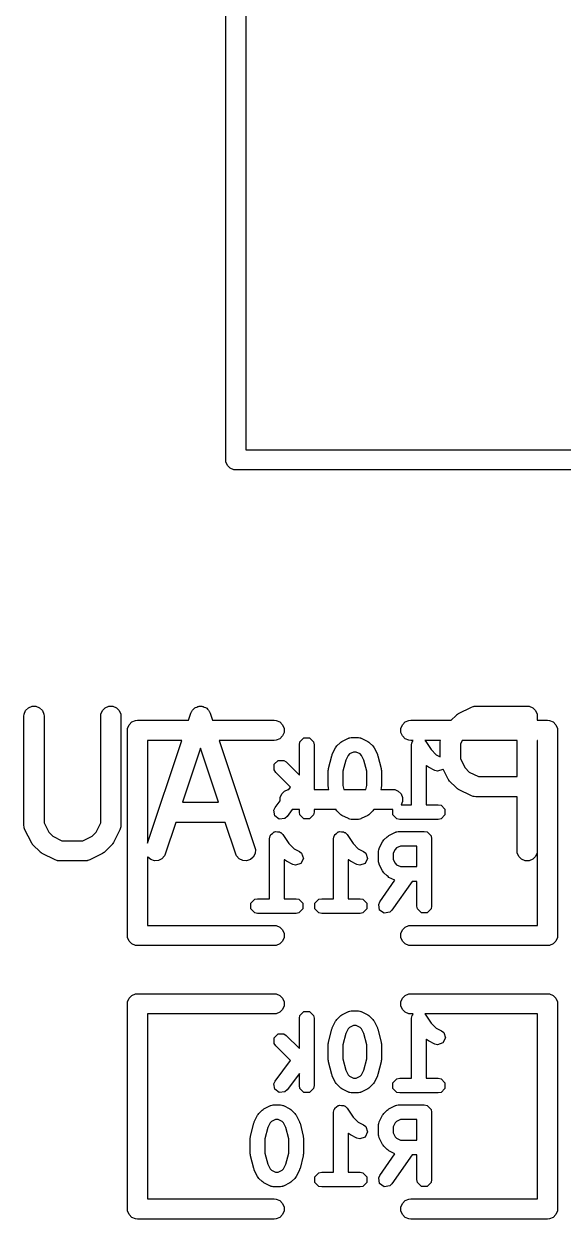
# Model space of a CAD drawing. Extents: x -2.1 to 1.75, y 0.25 to 2.72.
# Drawn here: x -0.5533 to -0.3955, y 1.322 to 1.6716 of the extents above; entities that cross this region are included whole.
import ezdxf

# ---------------------------------------------------------------- set-up
doc = ezdxf.new("R2010")
doc.units = 0
doc.header["$MEASUREMENT"] = 0
doc.layers.add('BLACK', color=7, linetype='CONTINUOUS')

msp = doc.modelspace()

# ---------------------------------------------------------------- linework, layer by layer
at = {"layer": 'BLACK', "linetype": 'CONTINUOUS'}
for p, q in [((-0.49421, 1.54413), (-0.49421, 1.93783)), ((-0.48831, 1.93488), (-0.48831, 1.54709)), ((-0.48831, 1.54709), (-0.10051, 1.54709)), ((-0.49416, 1.54356), (-0.49421, 1.54413)), ((-0.49371, 1.54249), (-0.49416, 1.54356)), ((-0.4929, 1.54168), (-0.49371, 1.54249)), ((-0.49184, 1.54124), (-0.4929, 1.54168)), ((-0.49126, 1.54118), (-0.49184, 1.54124)), ((-0.09756, 1.54118), (-0.49126, 1.54118)), ((-0.55196, 1.4716), (-0.55089, 1.47204)), ((-0.55089, 1.47204), (-0.54974, 1.47204)), ((-0.54974, 1.47204), (-0.54867, 1.4716)), ((-0.52946, 1.4716), (-0.52839, 1.47204)), ((-0.52839, 1.47204), (-0.52724, 1.47204)), ((-0.52724, 1.47204), (-0.52618, 1.4716)), ((-0.50303, 1.47171), (-0.50268, 1.47182)), ((-0.50268, 1.47182), (-0.50235, 1.47199)), ((-0.50235, 1.47199), (-0.50214, 1.472)), ((-0.50214, 1.472), (-0.50194, 1.47207)), ((-0.50194, 1.47207), (-0.50157, 1.47204)), ((-0.50157, 1.47204), (-0.5012, 1.47207)), ((-0.5012, 1.47207), (-0.501, 1.472)), ((-0.501, 1.472), (-0.50079, 1.47199)), ((-0.50079, 1.47199), (-0.50046, 1.47182)), ((-0.50046, 1.47182), (-0.50011, 1.47171)), ((-0.42228, 1.47178), (-0.42174, 1.47199)), ((-0.42174, 1.47199), (-0.42163, 1.472)), ((-0.42163, 1.472), (-0.42153, 1.47204)), ((-0.42153, 1.47204), (-0.42096, 1.47209)), ((-0.42096, 1.47209), (-0.40596, 1.47209)), ((-0.40596, 1.47209), (-0.40538, 1.47204)), ((-0.40538, 1.47204), (-0.40432, 1.4716)), ((-0.55327, 1.46914), (-0.55321, 1.46972)), ((-0.55327, 1.43727), (-0.55327, 1.46914)), ((-0.55321, 1.46972), (-0.55277, 1.47078)), ((-0.55277, 1.47078), (-0.55196, 1.4716)), ((-0.54867, 1.4716), (-0.54786, 1.47078)), ((-0.54786, 1.47078), (-0.54742, 1.46972)), ((-0.54742, 1.46972), (-0.54736, 1.46914)), ((-0.54736, 1.46914), (-0.54736, 1.43797)), ((-0.53077, 1.46914), (-0.53071, 1.46972)), ((-0.53077, 1.43797), (-0.53077, 1.46914)), ((-0.53071, 1.46972), (-0.53027, 1.47078)), ((-0.53027, 1.47078), (-0.52946, 1.4716)), ((-0.52618, 1.4716), (-0.52536, 1.47078)), ((-0.52536, 1.47078), (-0.52492, 1.46972)), ((-0.52492, 1.46972), (-0.52487, 1.46914)), ((-0.52487, 1.46914), (-0.52487, 1.43727)), ((-0.50508, 1.46795), (-0.50437, 1.47007)), ((-0.50437, 1.47007), (-0.50414, 1.4706)), ((-0.50414, 1.4706), (-0.504, 1.47076)), ((-0.504, 1.47076), (-0.5039, 1.47095)), ((-0.5039, 1.47095), (-0.50362, 1.47119)), ((-0.50362, 1.47119), (-0.50338, 1.47147)), ((-0.50338, 1.47147), (-0.50319, 1.47157)), ((-0.50319, 1.47157), (-0.50303, 1.47171)), ((-0.50011, 1.47171), (-0.49995, 1.47157)), ((-0.49995, 1.47157), (-0.49976, 1.47147)), ((-0.49976, 1.47147), (-0.49952, 1.47119)), ((-0.49952, 1.47119), (-0.49924, 1.47095)), ((-0.49924, 1.47095), (-0.49914, 1.47076)), ((-0.49914, 1.47076), (-0.49901, 1.4706)), ((-0.49901, 1.4706), (-0.49877, 1.47007)), ((-0.49877, 1.47007), (-0.49806, 1.46795)), ((-0.42819, 1.46795), (-0.42679, 1.46935)), ((-0.42679, 1.46935), (-0.42657, 1.46954)), ((-0.42657, 1.46954), (-0.42652, 1.4696)), ((-0.42652, 1.4696), (-0.42643, 1.46965)), ((-0.42643, 1.46965), (-0.42635, 1.46972)), ((-0.42635, 1.46972), (-0.42627, 1.46975)), ((-0.42627, 1.46975), (-0.42603, 1.46991)), ((-0.42603, 1.46991), (-0.42228, 1.47178)), ((-0.40432, 1.4716), (-0.4035, 1.47078)), ((-0.4035, 1.47078), (-0.40306, 1.46972)), ((-0.40306, 1.46972), (-0.40301, 1.46914)), ((-0.40301, 1.46914), (-0.40301, 1.46795)), ((-0.52295, 1.465), (-0.5229, 1.46558)), ((-0.52295, 1.405), (-0.52295, 1.465)), ((-0.5229, 1.46558), (-0.52246, 1.46664)), ((-0.52246, 1.46664), (-0.52164, 1.46746)), ((-0.52164, 1.46746), (-0.52058, 1.4679)), ((-0.52058, 1.4679), (-0.52, 1.46795)), ((-0.52, 1.46795), (-0.50508, 1.46795)), ((-0.49806, 1.46795), (-0.48, 1.46795)), ((-0.48, 1.46795), (-0.47942, 1.4679)), ((-0.47942, 1.4679), (-0.47836, 1.46746)), ((-0.47836, 1.46746), (-0.47754, 1.46664)), ((-0.47754, 1.46664), (-0.4771, 1.46558)), ((-0.4771, 1.46558), (-0.4771, 1.46442)), ((-0.4429, 1.46558), (-0.44246, 1.46664)), ((-0.4429, 1.46442), (-0.4429, 1.46558)), ((-0.44246, 1.46664), (-0.44164, 1.46746)), ((-0.44164, 1.46746), (-0.44058, 1.4679)), ((-0.44058, 1.4679), (-0.44, 1.46795)), ((-0.44, 1.46795), (-0.42819, 1.46795)), ((-0.40301, 1.46795), (-0.4, 1.46795)), ((-0.4, 1.46795), (-0.39942, 1.4679)), ((-0.39942, 1.4679), (-0.39836, 1.46746)), ((-0.39836, 1.46746), (-0.39754, 1.46664)), ((-0.39754, 1.46664), (-0.3971, 1.46558)), ((-0.3971, 1.46558), (-0.39705, 1.465)), ((-0.39705, 1.465), (-0.39705, 1.405)), ((-0.51705, 1.46205), (-0.51705, 1.43205)), ((-0.51705, 1.43205), (-0.50705, 1.46205)), ((-0.50705, 1.46205), (-0.51705, 1.46205)), ((-0.48, 1.46205), (-0.49609, 1.46205)), ((-0.49609, 1.46205), (-0.48565, 1.4307)), ((-0.47942, 1.4621), (-0.48, 1.46205)), ((-0.47836, 1.46254), (-0.47942, 1.4621)), ((-0.47754, 1.46336), (-0.47836, 1.46254)), ((-0.4771, 1.46442), (-0.47754, 1.46336)), ((-0.47263, 1.46081), (-0.47246, 1.46163)), ((-0.47246, 1.46163), (-0.4713, 1.4628)), ((-0.4713, 1.4628), (-0.46966, 1.4628)), ((-0.46966, 1.4628), (-0.46849, 1.46163)), ((-0.46849, 1.46163), (-0.46833, 1.46081)), ((-0.46168, 1.46045), (-0.46074, 1.46139)), ((-0.46074, 1.46139), (-0.46046, 1.46158)), ((-0.46046, 1.46158), (-0.46018, 1.46179)), ((-0.46018, 1.46179), (-0.45831, 1.46273)), ((-0.45831, 1.46273), (-0.4582, 1.46276)), ((-0.4582, 1.46276), (-0.45817, 1.4628)), ((-0.45817, 1.4628), (-0.45783, 1.46286)), ((-0.45783, 1.46286), (-0.4575, 1.46295)), ((-0.4575, 1.46295), (-0.45745, 1.46294)), ((-0.45745, 1.46294), (-0.45735, 1.46296)), ((-0.45735, 1.46296), (-0.45547, 1.46296)), ((-0.45547, 1.46296), (-0.45536, 1.46294)), ((-0.45536, 1.46294), (-0.45532, 1.46295)), ((-0.45532, 1.46295), (-0.45498, 1.46286)), ((-0.45498, 1.46286), (-0.45465, 1.4628)), ((-0.45465, 1.4628), (-0.45461, 1.46276)), ((-0.45461, 1.46276), (-0.45451, 1.46273)), ((-0.45451, 1.46273), (-0.45263, 1.46179)), ((-0.45263, 1.46179), (-0.45236, 1.46158)), ((-0.45236, 1.46158), (-0.45207, 1.46139)), ((-0.45207, 1.46139), (-0.45113, 1.46045)), ((-0.44246, 1.46336), (-0.4429, 1.46442)), ((-0.44164, 1.46254), (-0.44246, 1.46336)), ((-0.44058, 1.4621), (-0.44164, 1.46254)), ((-0.44, 1.46205), (-0.44058, 1.4621)), ((-0.43937, 1.46205), (-0.44, 1.46205)), ((-0.4398, 1.46081), (-0.43963, 1.46163)), ((-0.43963, 1.46163), (-0.43948, 1.46179)), ((-0.43948, 1.46179), (-0.43943, 1.46201)), ((-0.43943, 1.46201), (-0.43937, 1.46205)), ((-0.4359, 1.46205), (-0.43586, 1.462)), ((-0.43137, 1.46205), (-0.4359, 1.46205)), ((-0.43586, 1.462), (-0.4341, 1.45937)), ((-0.43141, 1.46164), (-0.43137, 1.46205)), ((-0.43141, 1.45728), (-0.43141, 1.46164)), ((-0.42495, 1.46205), (-0.4255, 1.46094)), ((-0.40891, 1.46205), (-0.42495, 1.46205)), ((-0.40891, 1.45147), (-0.40891, 1.46205)), ((-0.40295, 1.46205), (-0.40301, 1.46205)), ((-0.40301, 1.46205), (-0.40301, 1.42977)), ((-0.40295, 1.40795), (-0.40295, 1.46205)), ((-0.50157, 1.4598), (-0.50685, 1.44397)), ((-0.49629, 1.44397), (-0.50157, 1.4598)), ((-0.47263, 1.45193), (-0.47263, 1.46081)), ((-0.46833, 1.46081), (-0.46833, 1.44772)), ((-0.46308, 1.45779), (-0.46302, 1.45802)), ((-0.46302, 1.45802), (-0.46208, 1.4599)), ((-0.46208, 1.4599), (-0.46187, 1.46017)), ((-0.46187, 1.46017), (-0.46168, 1.46045)), ((-0.45795, 1.4581), (-0.45839, 1.45766)), ((-0.45684, 1.45866), (-0.45795, 1.4581)), ((-0.45598, 1.45866), (-0.45684, 1.45866)), ((-0.45487, 1.4581), (-0.45598, 1.45866)), ((-0.45442, 1.45766), (-0.45487, 1.4581)), ((-0.45113, 1.46045), (-0.45094, 1.46017)), ((-0.45094, 1.46017), (-0.45073, 1.4599)), ((-0.45073, 1.4599), (-0.44979, 1.45802)), ((-0.44979, 1.45802), (-0.44973, 1.45779)), ((-0.4398, 1.44326), (-0.4398, 1.46081)), ((-0.4341, 1.45937), (-0.43262, 1.45789)), ((-0.43262, 1.45789), (-0.43141, 1.45728)), ((-0.4255, 1.46094), (-0.4255, 1.45671)), ((-0.47997, 1.45507), (-0.47881, 1.45623)), ((-0.47997, 1.45342), (-0.47997, 1.45507)), ((-0.47881, 1.45623), (-0.47716, 1.45623)), ((-0.47716, 1.45623), (-0.47646, 1.45576)), ((-0.47646, 1.45576), (-0.47263, 1.45193)), ((-0.46412, 1.45383), (-0.46318, 1.45758)), ((-0.46318, 1.45758), (-0.46308, 1.45779)), ((-0.45907, 1.45631), (-0.45989, 1.45304)), ((-0.45839, 1.45766), (-0.45907, 1.45631)), ((-0.45375, 1.45631), (-0.45442, 1.45766)), ((-0.45293, 1.45304), (-0.45375, 1.45631)), ((-0.44973, 1.45779), (-0.44963, 1.45758)), ((-0.44963, 1.45758), (-0.44869, 1.45383)), ((-0.43541, 1.4546), (-0.4355, 1.45468)), ((-0.4355, 1.45468), (-0.4355, 1.44326)), ((-0.43513, 1.45441), (-0.43541, 1.4546)), ((-0.43485, 1.4542), (-0.43513, 1.45441)), ((-0.4255, 1.45671), (-0.42415, 1.45402)), ((-0.4795, 1.45272), (-0.47997, 1.45342)), ((-0.47519, 1.44841), (-0.4795, 1.45272)), ((-0.46419, 1.45331), (-0.46413, 1.45356)), ((-0.46419, 1.44861), (-0.46419, 1.45331)), ((-0.46413, 1.45356), (-0.46412, 1.45383)), ((-0.45989, 1.45304), (-0.45989, 1.44888)), ((-0.45293, 1.44888), (-0.45293, 1.45304)), ((-0.44869, 1.45383), (-0.44868, 1.45356)), ((-0.44868, 1.45356), (-0.44863, 1.45331)), ((-0.44863, 1.45331), (-0.44863, 1.44861)), ((-0.43298, 1.45326), (-0.43485, 1.4542)), ((-0.43217, 1.45304), (-0.43298, 1.45326)), ((-0.43061, 1.45356), (-0.43217, 1.45304)), ((-0.43057, 1.45364), (-0.43061, 1.45356)), ((-0.42922, 1.45095), (-0.43057, 1.45364)), ((-0.42907, 1.4507), (-0.42922, 1.45095)), ((-0.42415, 1.45402), (-0.42296, 1.45282)), ((-0.42296, 1.45282), (-0.42026, 1.45147)), ((-0.42026, 1.45147), (-0.40891, 1.45147)), ((-0.47696, 1.44722), (-0.4759, 1.44767)), ((-0.4759, 1.44767), (-0.47574, 1.44768)), ((-0.47574, 1.44768), (-0.47519, 1.44841)), ((-0.46833, 1.44772), (-0.46403, 1.44772)), ((-0.46413, 1.44836), (-0.46419, 1.44861)), ((-0.46412, 1.44809), (-0.46413, 1.44836)), ((-0.46403, 1.44772), (-0.46412, 1.44809)), ((-0.45989, 1.44888), (-0.4596, 1.44772)), ((-0.4596, 1.44772), (-0.45322, 1.44772)), ((-0.45322, 1.44772), (-0.45293, 1.44888)), ((-0.44869, 1.44809), (-0.44879, 1.44772)), ((-0.44879, 1.44772), (-0.44533, 1.44772)), ((-0.44868, 1.44836), (-0.44869, 1.44809)), ((-0.44863, 1.44861), (-0.44868, 1.44836)), ((-0.44533, 1.44772), (-0.44475, 1.44767)), ((-0.44475, 1.44767), (-0.44369, 1.44722)), ((-0.42904, 1.45063), (-0.42907, 1.4507)), ((-0.42897, 1.45055), (-0.42904, 1.45063)), ((-0.42891, 1.45046), (-0.42897, 1.45055)), ((-0.42885, 1.45041), (-0.42891, 1.45046)), ((-0.42867, 1.45018), (-0.42885, 1.45041)), ((-0.42679, 1.44831), (-0.42867, 1.45018)), ((-0.42657, 1.44812), (-0.42679, 1.44831)), ((-0.42652, 1.44806), (-0.42657, 1.44812)), ((-0.42643, 1.448), (-0.42652, 1.44806)), ((-0.42635, 1.44794), (-0.42643, 1.448)), ((-0.42627, 1.44791), (-0.42635, 1.44794)), ((-0.42603, 1.44775), (-0.42627, 1.44791)), ((-0.42228, 1.44588), (-0.42603, 1.44775)), ((-0.50685, 1.44397), (-0.49629, 1.44397)), ((-0.4797, 1.4424), (-0.47822, 1.44438)), ((-0.47822, 1.44535), (-0.47778, 1.44641)), ((-0.47822, 1.44438), (-0.47822, 1.44535)), ((-0.47778, 1.44641), (-0.47696, 1.44722)), ((-0.44369, 1.44722), (-0.44287, 1.44641)), ((-0.44287, 1.44641), (-0.44243, 1.44535)), ((-0.44243, 1.44419), (-0.44282, 1.44326)), ((-0.44243, 1.44535), (-0.44243, 1.44419)), ((-0.42174, 1.44567), (-0.42228, 1.44588)), ((-0.42163, 1.44566), (-0.42174, 1.44567)), ((-0.42153, 1.44562), (-0.42163, 1.44566)), ((-0.42096, 1.44557), (-0.42153, 1.44562)), ((-0.40891, 1.44557), (-0.42096, 1.44557)), ((-0.40891, 1.42977), (-0.40891, 1.44557)), ((-0.48007, 1.44164), (-0.4797, 1.4424)), ((-0.47983, 1.44001), (-0.48007, 1.44164)), ((-0.47477, 1.44182), (-0.47626, 1.43982)), ((-0.47263, 1.44182), (-0.47477, 1.44182)), ((-0.47263, 1.44111), (-0.47263, 1.44182)), ((-0.47246, 1.44029), (-0.47263, 1.44111)), ((-0.46833, 1.44111), (-0.46849, 1.44029)), ((-0.46192, 1.44182), (-0.46833, 1.44182)), ((-0.46833, 1.44182), (-0.46833, 1.44111)), ((-0.46187, 1.44175), (-0.46192, 1.44182)), ((-0.46168, 1.44147), (-0.46187, 1.44175)), ((-0.46074, 1.44053), (-0.46168, 1.44147)), ((-0.46046, 1.44034), (-0.46074, 1.44053)), ((-0.45207, 1.44053), (-0.45236, 1.44034)), ((-0.45113, 1.44147), (-0.45207, 1.44053)), ((-0.45094, 1.44175), (-0.45113, 1.44147)), ((-0.45089, 1.44182), (-0.45094, 1.44175)), ((-0.44533, 1.44182), (-0.45089, 1.44182)), ((-0.44526, 1.44182), (-0.44533, 1.44182)), ((-0.44526, 1.44029), (-0.44526, 1.44182)), ((-0.44282, 1.44326), (-0.4398, 1.44326)), ((-0.4355, 1.44326), (-0.43202, 1.44326)), ((-0.43202, 1.44326), (-0.43119, 1.4431)), ((-0.43119, 1.4431), (-0.43003, 1.44193)), ((-0.43003, 1.44193), (-0.43003, 1.44029)), ((-0.55321, 1.43669), (-0.55327, 1.43727)), ((-0.54736, 1.43797), (-0.54601, 1.43527)), ((-0.53212, 1.43527), (-0.53077, 1.43797)), ((-0.52487, 1.43727), (-0.52492, 1.43669)), ((-0.50882, 1.43807), (-0.51189, 1.42884)), ((-0.49433, 1.43807), (-0.50882, 1.43807)), ((-0.49125, 1.42884), (-0.49433, 1.43807)), ((-0.47852, 1.43903), (-0.47983, 1.44001)), ((-0.47689, 1.43926), (-0.47852, 1.43903)), ((-0.47626, 1.43982), (-0.47689, 1.43926)), ((-0.4713, 1.43912), (-0.47246, 1.44029)), ((-0.46966, 1.43912), (-0.4713, 1.43912)), ((-0.46849, 1.44029), (-0.46966, 1.43912)), ((-0.46018, 1.44013), (-0.46046, 1.44034)), ((-0.45831, 1.43919), (-0.46018, 1.44013)), ((-0.4582, 1.43916), (-0.45831, 1.43919)), ((-0.45817, 1.43912), (-0.4582, 1.43916)), ((-0.45783, 1.43906), (-0.45817, 1.43912)), ((-0.4575, 1.43897), (-0.45783, 1.43906)), ((-0.45745, 1.43898), (-0.4575, 1.43897)), ((-0.45735, 1.43896), (-0.45745, 1.43898)), ((-0.45547, 1.43896), (-0.45735, 1.43896)), ((-0.45536, 1.43898), (-0.45547, 1.43896)), ((-0.45532, 1.43897), (-0.45536, 1.43898)), ((-0.45498, 1.43906), (-0.45532, 1.43897)), ((-0.45465, 1.43912), (-0.45498, 1.43906)), ((-0.45461, 1.43916), (-0.45465, 1.43912)), ((-0.45451, 1.43919), (-0.45461, 1.43916)), ((-0.45263, 1.44013), (-0.45451, 1.43919)), ((-0.45236, 1.44034), (-0.45263, 1.44013)), ((-0.4441, 1.43912), (-0.44526, 1.44029)), ((-0.44327, 1.43896), (-0.4441, 1.43912)), ((-0.43202, 1.43896), (-0.44327, 1.43896)), ((-0.43119, 1.43912), (-0.43202, 1.43896)), ((-0.43003, 1.44029), (-0.43119, 1.43912)), ((-0.55317, 1.4366), (-0.55321, 1.43669)), ((-0.55316, 1.43649), (-0.55317, 1.4366)), ((-0.55296, 1.43595), (-0.55316, 1.43649)), ((-0.55108, 1.4322), (-0.55296, 1.43595)), ((-0.54601, 1.43527), (-0.54482, 1.43407)), ((-0.54482, 1.43407), (-0.54212, 1.43272)), ((-0.53601, 1.43272), (-0.53332, 1.43407)), ((-0.53332, 1.43407), (-0.53212, 1.43527)), ((-0.52518, 1.43595), (-0.52705, 1.4322)), ((-0.52497, 1.43649), (-0.52518, 1.43595)), ((-0.52496, 1.4366), (-0.52497, 1.43649)), ((-0.52492, 1.43669), (-0.52496, 1.4366)), ((-0.48138, 1.43331), (-0.48122, 1.43413)), ((-0.48122, 1.43413), (-0.48106, 1.43429)), ((-0.48106, 1.43429), (-0.48102, 1.43451)), ((-0.48102, 1.43451), (-0.4805, 1.43485)), ((-0.4805, 1.43485), (-0.48005, 1.4353)), ((-0.48005, 1.4353), (-0.47983, 1.4353)), ((-0.47983, 1.4353), (-0.47965, 1.43542)), ((-0.47965, 1.43542), (-0.47903, 1.4353)), ((-0.47903, 1.4353), (-0.47841, 1.4353)), ((-0.47841, 1.4353), (-0.47825, 1.43514)), ((-0.47825, 1.43514), (-0.47803, 1.4351)), ((-0.47803, 1.4351), (-0.47744, 1.4345)), ((-0.47744, 1.4345), (-0.47568, 1.43187)), ((-0.46262, 1.43331), (-0.46246, 1.43413)), ((-0.46246, 1.43413), (-0.4623, 1.43429)), ((-0.4623, 1.43429), (-0.46226, 1.43451)), ((-0.46226, 1.43451), (-0.46173, 1.43485)), ((-0.46173, 1.43485), (-0.46129, 1.4353)), ((-0.46129, 1.4353), (-0.46107, 1.4353)), ((-0.46107, 1.4353), (-0.46089, 1.43542)), ((-0.46089, 1.43542), (-0.46027, 1.4353)), ((-0.46027, 1.4353), (-0.45965, 1.4353)), ((-0.45965, 1.4353), (-0.45949, 1.43514)), ((-0.45949, 1.43514), (-0.45927, 1.4351)), ((-0.45927, 1.4351), (-0.45868, 1.4345)), ((-0.45868, 1.4345), (-0.45692, 1.43187)), ((-0.44792, 1.43295), (-0.44698, 1.43389)), ((-0.44698, 1.43389), (-0.44669, 1.43408)), ((-0.44669, 1.43408), (-0.44642, 1.43429)), ((-0.44642, 1.43429), (-0.44454, 1.43523)), ((-0.44454, 1.43523), (-0.44444, 1.43526)), ((-0.44444, 1.43526), (-0.44441, 1.4353)), ((-0.44441, 1.4353), (-0.44407, 1.43536)), ((-0.44407, 1.43536), (-0.44374, 1.43545)), ((-0.44374, 1.43545), (-0.44369, 1.43544)), ((-0.44369, 1.43544), (-0.44358, 1.43546)), ((-0.44358, 1.43546), (-0.43608, 1.43546)), ((-0.43608, 1.43546), (-0.43526, 1.4353)), ((-0.43526, 1.4353), (-0.43409, 1.43413)), ((-0.43409, 1.43413), (-0.43393, 1.43331)), ((-0.55093, 1.43195), (-0.55108, 1.4322)), ((-0.5509, 1.43188), (-0.55093, 1.43195)), ((-0.55083, 1.4318), (-0.5509, 1.43188)), ((-0.55077, 1.43171), (-0.55083, 1.4318)), ((-0.55071, 1.43166), (-0.55077, 1.43171)), ((-0.55053, 1.43143), (-0.55071, 1.43166)), ((-0.54865, 1.42956), (-0.55053, 1.43143)), ((-0.54212, 1.43272), (-0.53601, 1.43272)), ((-0.5276, 1.43143), (-0.52948, 1.42956)), ((-0.52742, 1.43166), (-0.5276, 1.43143)), ((-0.52736, 1.43171), (-0.52742, 1.43166)), ((-0.5273, 1.4318), (-0.52736, 1.43171)), ((-0.52724, 1.43188), (-0.5273, 1.4318)), ((-0.52721, 1.43195), (-0.52724, 1.43188)), ((-0.52705, 1.4322), (-0.52721, 1.43195)), ((-0.48565, 1.4307), (-0.48552, 1.43014)), ((-0.48552, 1.43014), (-0.4856, 1.42899)), ((-0.48138, 1.41576), (-0.48138, 1.43331)), ((-0.47568, 1.43187), (-0.47421, 1.43039)), ((-0.47421, 1.43039), (-0.47264, 1.4296)), ((-0.46262, 1.41576), (-0.46262, 1.43331)), ((-0.45692, 1.43187), (-0.45544, 1.43039)), ((-0.45544, 1.43039), (-0.45388, 1.4296)), ((-0.44948, 1.42971), (-0.44939, 1.43004)), ((-0.44939, 1.43004), (-0.44932, 1.43038)), ((-0.44932, 1.43038), (-0.44929, 1.43042)), ((-0.44929, 1.43042), (-0.44926, 1.43052)), ((-0.44926, 1.43052), (-0.44832, 1.4324)), ((-0.44832, 1.4324), (-0.44811, 1.43267)), ((-0.44811, 1.43267), (-0.44792, 1.43295)), ((-0.44463, 1.43016), (-0.44519, 1.42905)), ((-0.44419, 1.4306), (-0.44463, 1.43016)), ((-0.44308, 1.43116), (-0.44419, 1.4306)), ((-0.43823, 1.43116), (-0.44308, 1.43116)), ((-0.43823, 1.42514), (-0.43823, 1.43116)), ((-0.43393, 1.43331), (-0.43393, 1.41361)), ((-0.54843, 1.42937), (-0.54865, 1.42956)), ((-0.54838, 1.42931), (-0.54843, 1.42937)), ((-0.54829, 1.42926), (-0.54838, 1.42931)), ((-0.54821, 1.42919), (-0.54829, 1.42926)), ((-0.54813, 1.42916), (-0.54821, 1.42919)), ((-0.54789, 1.429), (-0.54813, 1.42916)), ((-0.54414, 1.42713), (-0.54789, 1.429)), ((-0.5436, 1.42692), (-0.54414, 1.42713)), ((-0.54349, 1.42692), (-0.5436, 1.42692)), ((-0.54339, 1.42687), (-0.54349, 1.42692)), ((-0.54282, 1.42682), (-0.54339, 1.42687)), ((-0.53532, 1.42682), (-0.54282, 1.42682)), ((-0.53474, 1.42687), (-0.53532, 1.42682)), ((-0.53464, 1.42692), (-0.53474, 1.42687)), ((-0.53454, 1.42692), (-0.53464, 1.42692)), ((-0.534, 1.42713), (-0.53454, 1.42692)), ((-0.53025, 1.429), (-0.534, 1.42713)), ((-0.53, 1.42916), (-0.53025, 1.429)), ((-0.52993, 1.42919), (-0.53, 1.42916)), ((-0.52985, 1.42926), (-0.52993, 1.42919)), ((-0.52976, 1.42931), (-0.52985, 1.42926)), ((-0.52971, 1.42937), (-0.52976, 1.42931)), ((-0.52948, 1.42956), (-0.52971, 1.42937)), ((-0.51703, 1.42796), (-0.51705, 1.428)), ((-0.51705, 1.428), (-0.51705, 1.40795)), ((-0.51616, 1.42721), (-0.51703, 1.42796)), ((-0.51506, 1.42684), (-0.51616, 1.42721)), ((-0.51391, 1.42692), (-0.51506, 1.42684)), ((-0.51288, 1.42744), (-0.51391, 1.42692)), ((-0.51213, 1.42831), (-0.51288, 1.42744)), ((-0.51189, 1.42884), (-0.51213, 1.42831)), ((-0.49101, 1.42831), (-0.49125, 1.42884)), ((-0.49026, 1.42744), (-0.49101, 1.42831)), ((-0.48923, 1.42692), (-0.49026, 1.42744)), ((-0.48808, 1.42684), (-0.48923, 1.42692)), ((-0.48699, 1.42721), (-0.48808, 1.42684)), ((-0.48612, 1.42796), (-0.48699, 1.42721)), ((-0.4856, 1.42899), (-0.48612, 1.42796)), ((-0.477, 1.4271), (-0.47708, 1.42718)), ((-0.47708, 1.42718), (-0.47708, 1.41576)), ((-0.47671, 1.42691), (-0.477, 1.4271)), ((-0.47644, 1.4267), (-0.47671, 1.42691)), ((-0.47456, 1.42576), (-0.47644, 1.4267)), ((-0.47264, 1.4296), (-0.47198, 1.42909)), ((-0.47146, 1.42753), (-0.47219, 1.42606)), ((-0.47198, 1.42909), (-0.47146, 1.42753)), ((-0.45824, 1.4271), (-0.45832, 1.42718)), ((-0.45832, 1.42718), (-0.45832, 1.41576)), ((-0.45795, 1.42691), (-0.45824, 1.4271)), ((-0.45768, 1.4267), (-0.45795, 1.42691)), ((-0.4558, 1.42576), (-0.45768, 1.4267)), ((-0.45388, 1.4296), (-0.45322, 1.42909)), ((-0.4527, 1.42753), (-0.45343, 1.42606)), ((-0.45322, 1.42909), (-0.4527, 1.42753)), ((-0.44949, 1.42956), (-0.44946, 1.42966)), ((-0.44949, 1.42674), (-0.44949, 1.42956)), ((-0.44946, 1.42664), (-0.44949, 1.42674)), ((-0.44946, 1.42966), (-0.44948, 1.42971)), ((-0.44948, 1.42659), (-0.44946, 1.42664)), ((-0.44939, 1.42626), (-0.44948, 1.42659)), ((-0.44519, 1.42905), (-0.44519, 1.42725)), ((-0.44519, 1.42725), (-0.44463, 1.42614)), ((-0.40885, 1.42919), (-0.40891, 1.42977)), ((-0.40841, 1.42813), (-0.40885, 1.42919)), ((-0.4076, 1.42732), (-0.40841, 1.42813)), ((-0.40653, 1.42687), (-0.4076, 1.42732)), ((-0.40538, 1.42687), (-0.40653, 1.42687)), ((-0.40432, 1.42732), (-0.40538, 1.42687)), ((-0.4035, 1.42813), (-0.40432, 1.42732)), ((-0.40306, 1.42919), (-0.4035, 1.42813)), ((-0.40301, 1.42977), (-0.40306, 1.42919)), ((-0.47375, 1.42554), (-0.47456, 1.42576)), ((-0.47219, 1.42606), (-0.47375, 1.42554)), ((-0.45499, 1.42554), (-0.4558, 1.42576)), ((-0.45343, 1.42606), (-0.45499, 1.42554)), ((-0.44932, 1.42592), (-0.44939, 1.42626)), ((-0.44929, 1.42589), (-0.44932, 1.42592)), ((-0.44926, 1.42578), (-0.44929, 1.42589)), ((-0.44832, 1.42391), (-0.44926, 1.42578)), ((-0.44811, 1.42363), (-0.44832, 1.42391)), ((-0.44792, 1.42335), (-0.44811, 1.42363)), ((-0.44698, 1.42241), (-0.44792, 1.42335)), ((-0.44463, 1.42614), (-0.44419, 1.4257)), ((-0.44419, 1.4257), (-0.44308, 1.42514)), ((-0.44308, 1.42514), (-0.43823, 1.42514)), ((-0.4491, 1.41484), (-0.44469, 1.42114)), ((-0.44669, 1.42222), (-0.44698, 1.42241)), ((-0.44642, 1.42201), (-0.44669, 1.42222)), ((-0.44469, 1.42114), (-0.44642, 1.42201)), ((-0.43965, 1.42084), (-0.44557, 1.41238)), ((-0.43823, 1.42084), (-0.43965, 1.42084)), ((-0.43823, 1.41361), (-0.43823, 1.42084)), ((-0.48685, 1.41443), (-0.48568, 1.4156)), ((-0.48685, 1.41279), (-0.48685, 1.41443)), ((-0.48568, 1.41162), (-0.48685, 1.41279)), ((-0.48568, 1.4156), (-0.48486, 1.41576)), ((-0.48486, 1.41576), (-0.48138, 1.41576)), ((-0.47708, 1.41576), (-0.4736, 1.41576)), ((-0.4736, 1.41576), (-0.47278, 1.4156)), ((-0.47278, 1.4156), (-0.47162, 1.41443)), ((-0.47162, 1.41279), (-0.47278, 1.41162)), ((-0.47162, 1.41443), (-0.47162, 1.41279)), ((-0.46808, 1.41443), (-0.46692, 1.4156)), ((-0.46808, 1.41279), (-0.46808, 1.41443)), ((-0.46692, 1.41162), (-0.46808, 1.41279)), ((-0.46692, 1.4156), (-0.4661, 1.41576)), ((-0.4661, 1.41576), (-0.46262, 1.41576)), ((-0.45832, 1.41576), (-0.45484, 1.41576)), ((-0.45484, 1.41576), (-0.45402, 1.4156)), ((-0.45402, 1.4156), (-0.45285, 1.41443)), ((-0.45285, 1.41279), (-0.45402, 1.41162)), ((-0.45285, 1.41443), (-0.45285, 1.41279)), ((-0.44943, 1.41408), (-0.4491, 1.41484)), ((-0.44915, 1.41245), (-0.44943, 1.41408)), ((-0.4478, 1.41151), (-0.44915, 1.41245)), ((-0.43806, 1.41279), (-0.43823, 1.41361)), ((-0.4369, 1.41162), (-0.43806, 1.41279)), ((-0.43409, 1.41279), (-0.43526, 1.41162)), ((-0.43393, 1.41361), (-0.43409, 1.41279)), ((-0.48486, 1.41146), (-0.48568, 1.41162)), ((-0.4736, 1.41146), (-0.48486, 1.41146)), ((-0.47278, 1.41162), (-0.4736, 1.41146)), ((-0.4661, 1.41146), (-0.46692, 1.41162)), ((-0.45484, 1.41146), (-0.4661, 1.41146)), ((-0.45402, 1.41162), (-0.45484, 1.41146)), ((-0.44618, 1.4118), (-0.4478, 1.41151)), ((-0.44557, 1.41238), (-0.44618, 1.4118)), ((-0.43526, 1.41162), (-0.4369, 1.41162)), ((-0.51705, 1.40795), (-0.48, 1.40795)), ((-0.48, 1.40795), (-0.47942, 1.4079)), ((-0.47942, 1.4079), (-0.47836, 1.40746)), ((-0.47836, 1.40746), (-0.47754, 1.40664)), ((-0.47754, 1.40664), (-0.4771, 1.40558)), ((-0.4771, 1.40558), (-0.4771, 1.40442)), ((-0.4429, 1.40558), (-0.44246, 1.40664)), ((-0.4429, 1.40442), (-0.4429, 1.40558)), ((-0.44246, 1.40664), (-0.44164, 1.40746)), ((-0.44164, 1.40746), (-0.44058, 1.4079)), ((-0.44058, 1.4079), (-0.44, 1.40795)), ((-0.44, 1.40795), (-0.40295, 1.40795)), ((-0.5229, 1.40442), (-0.52295, 1.405)), ((-0.52246, 1.40336), (-0.5229, 1.40442)), ((-0.52164, 1.40254), (-0.52246, 1.40336)), ((-0.52058, 1.4021), (-0.52164, 1.40254)), ((-0.52, 1.40205), (-0.52058, 1.4021)), ((-0.48, 1.40205), (-0.52, 1.40205)), ((-0.47942, 1.4021), (-0.48, 1.40205)), ((-0.47836, 1.40254), (-0.47942, 1.4021)), ((-0.47754, 1.40336), (-0.47836, 1.40254)), ((-0.4771, 1.40442), (-0.47754, 1.40336)), ((-0.44246, 1.40336), (-0.4429, 1.40442)), ((-0.44164, 1.40254), (-0.44246, 1.40336)), ((-0.44058, 1.4021), (-0.44164, 1.40254)), ((-0.44, 1.40205), (-0.44058, 1.4021)), ((-0.4, 1.40205), (-0.44, 1.40205)), ((-0.39942, 1.4021), (-0.4, 1.40205)), ((-0.39836, 1.40254), (-0.39942, 1.4021)), ((-0.39754, 1.40336), (-0.39836, 1.40254)), ((-0.3971, 1.40442), (-0.39754, 1.40336)), ((-0.39705, 1.405), (-0.3971, 1.40442)), ((-0.52058, 1.3879), (-0.52, 1.38795)), ((-0.52, 1.38795), (-0.48, 1.38795)), ((-0.48, 1.38795), (-0.47942, 1.3879)), ((-0.44058, 1.3879), (-0.44, 1.38795)), ((-0.44, 1.38795), (-0.4, 1.38795)), ((-0.4, 1.38795), (-0.39942, 1.3879)), ((-0.52295, 1.385), (-0.5229, 1.38558)), ((-0.52295, 1.325), (-0.52295, 1.385)), ((-0.5229, 1.38558), (-0.52246, 1.38664)), ((-0.52246, 1.38664), (-0.52164, 1.38746)), ((-0.52164, 1.38746), (-0.52058, 1.3879)), ((-0.47942, 1.3879), (-0.47836, 1.38746)), ((-0.47836, 1.38746), (-0.47754, 1.38664)), ((-0.47754, 1.38664), (-0.4771, 1.38558)), ((-0.4771, 1.38442), (-0.47754, 1.38336)), ((-0.4771, 1.38558), (-0.4771, 1.38442)), ((-0.4429, 1.38558), (-0.44246, 1.38664)), ((-0.4429, 1.38442), (-0.4429, 1.38558)), ((-0.44246, 1.38336), (-0.4429, 1.38442)), ((-0.44246, 1.38664), (-0.44164, 1.38746)), ((-0.44164, 1.38746), (-0.44058, 1.3879)), ((-0.39942, 1.3879), (-0.39836, 1.38746)), ((-0.39836, 1.38746), (-0.39754, 1.38664)), ((-0.39754, 1.38664), (-0.3971, 1.38558)), ((-0.3971, 1.38558), (-0.39705, 1.385)), ((-0.39705, 1.385), (-0.39705, 1.325)), ((-0.48, 1.38205), (-0.51705, 1.38205)), ((-0.51705, 1.38205), (-0.51705, 1.32795)), ((-0.47942, 1.3821), (-0.48, 1.38205)), ((-0.47836, 1.38254), (-0.47942, 1.3821)), ((-0.47754, 1.38336), (-0.47836, 1.38254)), ((-0.47263, 1.38081), (-0.47246, 1.38163)), ((-0.47246, 1.38163), (-0.4713, 1.3828)), ((-0.4713, 1.3828), (-0.46966, 1.3828)), ((-0.46966, 1.3828), (-0.46849, 1.38163)), ((-0.46849, 1.38163), (-0.46833, 1.38081)), ((-0.46168, 1.38045), (-0.46074, 1.38139)), ((-0.46074, 1.38139), (-0.46046, 1.38158)), ((-0.46046, 1.38158), (-0.46018, 1.38179)), ((-0.46018, 1.38179), (-0.45831, 1.38273)), ((-0.45831, 1.38273), (-0.4582, 1.38276)), ((-0.4582, 1.38276), (-0.45817, 1.3828)), ((-0.45817, 1.3828), (-0.45783, 1.38286)), ((-0.45783, 1.38286), (-0.4575, 1.38295)), ((-0.4575, 1.38295), (-0.45745, 1.38294)), ((-0.45745, 1.38294), (-0.45735, 1.38296)), ((-0.45735, 1.38296), (-0.45547, 1.38296)), ((-0.45547, 1.38296), (-0.45536, 1.38294)), ((-0.45536, 1.38294), (-0.45532, 1.38295)), ((-0.45532, 1.38295), (-0.45498, 1.38286)), ((-0.45498, 1.38286), (-0.45465, 1.3828)), ((-0.45465, 1.3828), (-0.45461, 1.38276)), ((-0.45461, 1.38276), (-0.45451, 1.38273)), ((-0.45451, 1.38273), (-0.45263, 1.38179)), ((-0.45263, 1.38179), (-0.45236, 1.38158)), ((-0.45236, 1.38158), (-0.45207, 1.38139)), ((-0.45207, 1.38139), (-0.45113, 1.38045)), ((-0.44164, 1.38254), (-0.44246, 1.38336)), ((-0.44058, 1.3821), (-0.44164, 1.38254)), ((-0.44, 1.38205), (-0.44058, 1.3821)), ((-0.43937, 1.38205), (-0.44, 1.38205)), ((-0.4398, 1.38081), (-0.43963, 1.38163)), ((-0.43963, 1.38163), (-0.43948, 1.38179)), ((-0.43948, 1.38179), (-0.43943, 1.38201)), ((-0.43943, 1.38201), (-0.43937, 1.38205)), ((-0.40295, 1.38205), (-0.4359, 1.38205)), ((-0.4359, 1.38205), (-0.43586, 1.382)), ((-0.43586, 1.382), (-0.4341, 1.37937)), ((-0.40295, 1.32795), (-0.40295, 1.38205)), ((-0.47263, 1.37193), (-0.47263, 1.38081)), ((-0.46833, 1.38081), (-0.46833, 1.36111)), ((-0.46412, 1.37383), (-0.46318, 1.37758)), ((-0.46318, 1.37758), (-0.46308, 1.37779)), ((-0.46308, 1.37779), (-0.46302, 1.37802)), ((-0.46302, 1.37802), (-0.46208, 1.3799)), ((-0.46208, 1.3799), (-0.46187, 1.38017)), ((-0.46187, 1.38017), (-0.46168, 1.38045)), ((-0.45839, 1.37766), (-0.45907, 1.37631)), ((-0.45795, 1.3781), (-0.45839, 1.37766)), ((-0.45684, 1.37866), (-0.45795, 1.3781)), ((-0.45598, 1.37866), (-0.45684, 1.37866)), ((-0.45487, 1.3781), (-0.45598, 1.37866)), ((-0.45442, 1.37766), (-0.45487, 1.3781)), ((-0.45375, 1.37631), (-0.45442, 1.37766)), ((-0.45113, 1.38045), (-0.45094, 1.38017)), ((-0.45094, 1.38017), (-0.45073, 1.3799)), ((-0.45073, 1.3799), (-0.44979, 1.37802)), ((-0.44979, 1.37802), (-0.44973, 1.37779)), ((-0.44973, 1.37779), (-0.44963, 1.37758)), ((-0.44963, 1.37758), (-0.44869, 1.37383)), ((-0.4398, 1.36326), (-0.4398, 1.38081)), ((-0.4341, 1.37937), (-0.43262, 1.37789)), ((-0.43262, 1.37789), (-0.43106, 1.3771)), ((-0.47997, 1.37507), (-0.47881, 1.37623)), ((-0.47997, 1.37342), (-0.47997, 1.37507)), ((-0.47881, 1.37623), (-0.47716, 1.37623)), ((-0.47716, 1.37623), (-0.47646, 1.37576)), ((-0.47646, 1.37576), (-0.47263, 1.37193)), ((-0.45907, 1.37631), (-0.45989, 1.37304)), ((-0.45293, 1.37304), (-0.45375, 1.37631)), ((-0.43541, 1.3746), (-0.4355, 1.37468)), ((-0.4355, 1.37468), (-0.4355, 1.36326)), ((-0.43513, 1.37441), (-0.43541, 1.3746)), ((-0.43485, 1.3742), (-0.43513, 1.37441)), ((-0.43298, 1.37326), (-0.43485, 1.3742)), ((-0.43106, 1.3771), (-0.43039, 1.37659)), ((-0.42987, 1.37503), (-0.43061, 1.37356)), ((-0.43039, 1.37659), (-0.42987, 1.37503)), ((-0.4795, 1.37272), (-0.47997, 1.37342)), ((-0.47519, 1.36841), (-0.4795, 1.37272)), ((-0.46419, 1.37331), (-0.46413, 1.37356)), ((-0.46419, 1.36861), (-0.46419, 1.37331)), ((-0.46413, 1.37356), (-0.46412, 1.37383)), ((-0.45989, 1.37304), (-0.45989, 1.36888)), ((-0.45293, 1.36888), (-0.45293, 1.37304)), ((-0.44869, 1.37383), (-0.44868, 1.37356)), ((-0.44868, 1.37356), (-0.44863, 1.37331)), ((-0.44863, 1.37331), (-0.44863, 1.36861)), ((-0.43217, 1.37304), (-0.43298, 1.37326)), ((-0.43061, 1.37356), (-0.43217, 1.37304)), ((-0.4797, 1.3624), (-0.47519, 1.36841)), ((-0.46413, 1.36836), (-0.46419, 1.36861)), ((-0.46412, 1.36809), (-0.46413, 1.36836)), ((-0.46318, 1.36434), (-0.46412, 1.36809)), ((-0.45989, 1.36888), (-0.45907, 1.36561)), ((-0.45375, 1.36561), (-0.45293, 1.36888)), ((-0.44869, 1.36809), (-0.44963, 1.36434)), ((-0.44868, 1.36836), (-0.44869, 1.36809)), ((-0.44863, 1.36861), (-0.44868, 1.36836)), ((-0.47263, 1.36467), (-0.47626, 1.35982)), ((-0.47263, 1.36111), (-0.47263, 1.36467)), ((-0.46308, 1.36413), (-0.46318, 1.36434)), ((-0.46302, 1.3639), (-0.46308, 1.36413)), ((-0.46208, 1.36202), (-0.46302, 1.3639)), ((-0.45907, 1.36561), (-0.45839, 1.36426)), ((-0.45839, 1.36426), (-0.45795, 1.36382)), ((-0.45795, 1.36382), (-0.45684, 1.36326)), ((-0.45598, 1.36326), (-0.45487, 1.36382)), ((-0.45487, 1.36382), (-0.45442, 1.36426)), ((-0.45442, 1.36426), (-0.45375, 1.36561)), ((-0.44979, 1.3639), (-0.45073, 1.36202)), ((-0.44973, 1.36413), (-0.44979, 1.3639)), ((-0.44963, 1.36434), (-0.44973, 1.36413)), ((-0.48007, 1.36164), (-0.4797, 1.3624)), ((-0.47983, 1.36001), (-0.48007, 1.36164)), ((-0.47852, 1.35903), (-0.47983, 1.36001)), ((-0.47246, 1.36029), (-0.47263, 1.36111)), ((-0.4713, 1.35912), (-0.47246, 1.36029)), ((-0.46849, 1.36029), (-0.46966, 1.35912)), ((-0.46833, 1.36111), (-0.46849, 1.36029)), ((-0.46187, 1.36175), (-0.46208, 1.36202)), ((-0.46168, 1.36147), (-0.46187, 1.36175)), ((-0.46074, 1.36053), (-0.46168, 1.36147)), ((-0.46046, 1.36034), (-0.46074, 1.36053)), ((-0.46018, 1.36013), (-0.46046, 1.36034)), ((-0.45831, 1.35919), (-0.46018, 1.36013)), ((-0.45684, 1.36326), (-0.45598, 1.36326)), ((-0.45263, 1.36013), (-0.45451, 1.35919)), ((-0.45236, 1.36034), (-0.45263, 1.36013)), ((-0.45207, 1.36053), (-0.45236, 1.36034)), ((-0.45113, 1.36147), (-0.45207, 1.36053)), ((-0.45094, 1.36175), (-0.45113, 1.36147)), ((-0.45073, 1.36202), (-0.45094, 1.36175)), ((-0.44526, 1.36193), (-0.4441, 1.3631)), ((-0.44526, 1.36029), (-0.44526, 1.36193)), ((-0.4441, 1.35912), (-0.44526, 1.36029)), ((-0.4441, 1.3631), (-0.44327, 1.36326)), ((-0.44327, 1.36326), (-0.4398, 1.36326)), ((-0.4355, 1.36326), (-0.43202, 1.36326)), ((-0.43202, 1.36326), (-0.43119, 1.3631)), ((-0.43119, 1.3631), (-0.43003, 1.36193)), ((-0.43003, 1.36029), (-0.43119, 1.35912)), ((-0.43003, 1.36193), (-0.43003, 1.36029)), ((-0.47689, 1.35926), (-0.47852, 1.35903)), ((-0.47626, 1.35982), (-0.47689, 1.35926)), ((-0.46966, 1.35912), (-0.4713, 1.35912)), ((-0.4582, 1.35916), (-0.45831, 1.35919)), ((-0.45817, 1.35912), (-0.4582, 1.35916)), ((-0.45783, 1.35906), (-0.45817, 1.35912)), ((-0.4575, 1.35897), (-0.45783, 1.35906)), ((-0.45745, 1.35898), (-0.4575, 1.35897)), ((-0.45735, 1.35896), (-0.45745, 1.35898)), ((-0.45547, 1.35896), (-0.45735, 1.35896)), ((-0.45536, 1.35898), (-0.45547, 1.35896)), ((-0.45532, 1.35897), (-0.45536, 1.35898)), ((-0.45498, 1.35906), (-0.45532, 1.35897)), ((-0.45465, 1.35912), (-0.45498, 1.35906)), ((-0.45461, 1.35916), (-0.45465, 1.35912)), ((-0.45451, 1.35919), (-0.45461, 1.35916)), ((-0.44327, 1.35896), (-0.4441, 1.35912)), ((-0.43202, 1.35896), (-0.44327, 1.35896)), ((-0.43119, 1.35912), (-0.43202, 1.35896)), ((-0.4845, 1.35295), (-0.48357, 1.35389)), ((-0.48357, 1.35389), (-0.48328, 1.35408)), ((-0.48328, 1.35408), (-0.48301, 1.35429)), ((-0.48301, 1.35429), (-0.48113, 1.35523)), ((-0.48113, 1.35523), (-0.48103, 1.35526)), ((-0.48103, 1.35526), (-0.48099, 1.3553)), ((-0.48099, 1.3553), (-0.48065, 1.35536)), ((-0.48065, 1.35536), (-0.48032, 1.35545)), ((-0.48032, 1.35545), (-0.48027, 1.35544)), ((-0.48027, 1.35544), (-0.48017, 1.35546)), ((-0.48017, 1.35546), (-0.47829, 1.35546)), ((-0.47829, 1.35546), (-0.47819, 1.35544)), ((-0.47819, 1.35544), (-0.47814, 1.35545)), ((-0.47814, 1.35545), (-0.47781, 1.35536)), ((-0.47781, 1.35536), (-0.47747, 1.3553)), ((-0.47747, 1.3553), (-0.47744, 1.35526)), ((-0.47744, 1.35526), (-0.47733, 1.35523)), ((-0.47733, 1.35523), (-0.47546, 1.35429)), ((-0.47546, 1.35429), (-0.47518, 1.35408)), ((-0.47518, 1.35408), (-0.4749, 1.35389)), ((-0.4749, 1.35389), (-0.47396, 1.35295)), ((-0.46262, 1.35331), (-0.46246, 1.35413)), ((-0.46262, 1.33576), (-0.46262, 1.35331)), ((-0.46246, 1.35413), (-0.4623, 1.35429)), ((-0.4623, 1.35429), (-0.46226, 1.35451)), ((-0.46226, 1.35451), (-0.46173, 1.35485)), ((-0.46173, 1.35485), (-0.46129, 1.3553)), ((-0.46129, 1.3553), (-0.46107, 1.3553)), ((-0.46107, 1.3553), (-0.46089, 1.35542)), ((-0.46089, 1.35542), (-0.46027, 1.3553)), ((-0.46027, 1.3553), (-0.45965, 1.3553)), ((-0.45965, 1.3553), (-0.45949, 1.35514)), ((-0.45949, 1.35514), (-0.45927, 1.3551)), ((-0.45927, 1.3551), (-0.45868, 1.3545)), ((-0.45868, 1.3545), (-0.45692, 1.35187)), ((-0.44792, 1.35295), (-0.44698, 1.35389)), ((-0.44698, 1.35389), (-0.44669, 1.35408)), ((-0.44669, 1.35408), (-0.44642, 1.35429)), ((-0.44642, 1.35429), (-0.44454, 1.35523)), ((-0.44454, 1.35523), (-0.44444, 1.35526)), ((-0.44444, 1.35526), (-0.44441, 1.3553)), ((-0.44441, 1.3553), (-0.44407, 1.35536)), ((-0.44407, 1.35536), (-0.44374, 1.35545)), ((-0.44374, 1.35545), (-0.44369, 1.35544)), ((-0.44369, 1.35544), (-0.44358, 1.35546)), ((-0.44358, 1.35546), (-0.43608, 1.35546)), ((-0.43608, 1.35546), (-0.43526, 1.3553)), ((-0.43526, 1.3553), (-0.43409, 1.35413)), ((-0.43409, 1.35413), (-0.43393, 1.35331)), ((-0.43393, 1.35331), (-0.43393, 1.33361)), ((-0.48695, 1.34633), (-0.48601, 1.35008)), ((-0.48601, 1.35008), (-0.48591, 1.35029)), ((-0.48591, 1.35029), (-0.48584, 1.35052)), ((-0.48584, 1.35052), (-0.48491, 1.3524)), ((-0.48491, 1.3524), (-0.4847, 1.35267)), ((-0.4847, 1.35267), (-0.4845, 1.35295)), ((-0.48122, 1.35016), (-0.48189, 1.34881)), ((-0.48077, 1.3506), (-0.48122, 1.35016)), ((-0.47966, 1.35116), (-0.48077, 1.3506)), ((-0.4788, 1.35116), (-0.47966, 1.35116)), ((-0.47769, 1.3506), (-0.4788, 1.35116)), ((-0.47725, 1.35016), (-0.47769, 1.3506)), ((-0.47657, 1.34881), (-0.47725, 1.35016)), ((-0.47396, 1.35295), (-0.47377, 1.35267)), ((-0.47377, 1.35267), (-0.47356, 1.3524)), ((-0.47356, 1.3524), (-0.47262, 1.35052)), ((-0.47262, 1.35052), (-0.47256, 1.35029)), ((-0.47256, 1.35029), (-0.47245, 1.35008)), ((-0.47245, 1.35008), (-0.47152, 1.34633)), ((-0.45692, 1.35187), (-0.45544, 1.35039)), ((-0.45544, 1.35039), (-0.45388, 1.3496)), ((-0.45388, 1.3496), (-0.45322, 1.34909)), ((-0.44949, 1.34956), (-0.44946, 1.34966)), ((-0.44949, 1.34674), (-0.44949, 1.34956)), ((-0.44948, 1.34971), (-0.44939, 1.35004)), ((-0.44946, 1.34966), (-0.44948, 1.34971)), ((-0.44939, 1.35004), (-0.44932, 1.35038)), ((-0.44932, 1.35038), (-0.44929, 1.35042)), ((-0.44929, 1.35042), (-0.44926, 1.35052)), ((-0.44926, 1.35052), (-0.44832, 1.3524)), ((-0.44832, 1.3524), (-0.44811, 1.35267)), ((-0.44811, 1.35267), (-0.44792, 1.35295)), ((-0.44463, 1.35016), (-0.44519, 1.34905)), ((-0.44419, 1.3506), (-0.44463, 1.35016)), ((-0.44308, 1.35116), (-0.44419, 1.3506)), ((-0.43823, 1.35116), (-0.44308, 1.35116)), ((-0.43823, 1.34514), (-0.43823, 1.35116)), ((-0.48701, 1.34581), (-0.48696, 1.34606)), ((-0.48696, 1.34606), (-0.48695, 1.34633)), ((-0.48189, 1.34881), (-0.48271, 1.34554)), ((-0.47575, 1.34554), (-0.47657, 1.34881)), ((-0.47152, 1.34633), (-0.4715, 1.34606)), ((-0.4715, 1.34606), (-0.47145, 1.34581)), ((-0.45824, 1.3471), (-0.45832, 1.34718)), ((-0.45832, 1.34718), (-0.45832, 1.33576)), ((-0.45795, 1.34691), (-0.45824, 1.3471)), ((-0.45768, 1.3467), (-0.45795, 1.34691)), ((-0.4558, 1.34576), (-0.45768, 1.3467)), ((-0.45343, 1.34606), (-0.45499, 1.34554)), ((-0.4527, 1.34753), (-0.45343, 1.34606)), ((-0.45322, 1.34909), (-0.4527, 1.34753)), ((-0.44946, 1.34664), (-0.44949, 1.34674)), ((-0.44948, 1.34659), (-0.44946, 1.34664)), ((-0.44939, 1.34626), (-0.44948, 1.34659)), ((-0.44932, 1.34592), (-0.44939, 1.34626)), ((-0.44519, 1.34905), (-0.44519, 1.34725)), ((-0.44519, 1.34725), (-0.44463, 1.34614)), ((-0.44463, 1.34614), (-0.44419, 1.3457)), ((-0.48701, 1.34111), (-0.48701, 1.34581)), ((-0.48271, 1.34554), (-0.48271, 1.34138)), ((-0.47575, 1.34138), (-0.47575, 1.34554)), ((-0.47145, 1.34581), (-0.47145, 1.34111)), ((-0.45499, 1.34554), (-0.4558, 1.34576)), ((-0.44929, 1.34589), (-0.44932, 1.34592)), ((-0.44926, 1.34578), (-0.44929, 1.34589)), ((-0.44832, 1.34391), (-0.44926, 1.34578)), ((-0.44811, 1.34363), (-0.44832, 1.34391)), ((-0.44792, 1.34335), (-0.44811, 1.34363)), ((-0.44698, 1.34241), (-0.44792, 1.34335)), ((-0.44419, 1.3457), (-0.44308, 1.34514)), ((-0.44308, 1.34514), (-0.43823, 1.34514)), ((-0.48696, 1.34086), (-0.48701, 1.34111)), ((-0.48695, 1.34059), (-0.48696, 1.34086)), ((-0.48601, 1.33684), (-0.48695, 1.34059)), ((-0.48271, 1.34138), (-0.48189, 1.33811)), ((-0.47657, 1.33811), (-0.47575, 1.34138)), ((-0.47152, 1.34059), (-0.47245, 1.33684)), ((-0.4715, 1.34086), (-0.47152, 1.34059)), ((-0.47145, 1.34111), (-0.4715, 1.34086)), ((-0.4491, 1.33484), (-0.44469, 1.34114)), ((-0.44669, 1.34222), (-0.44698, 1.34241)), ((-0.44642, 1.34201), (-0.44669, 1.34222)), ((-0.44469, 1.34114), (-0.44642, 1.34201)), ((-0.43965, 1.34084), (-0.44557, 1.33238)), ((-0.43823, 1.34084), (-0.43965, 1.34084)), ((-0.43823, 1.33361), (-0.43823, 1.34084)), ((-0.48591, 1.33663), (-0.48601, 1.33684)), ((-0.48584, 1.3364), (-0.48591, 1.33663)), ((-0.48491, 1.33452), (-0.48584, 1.3364)), ((-0.48189, 1.33811), (-0.48122, 1.33676)), ((-0.48122, 1.33676), (-0.48077, 1.33632)), ((-0.48077, 1.33632), (-0.47966, 1.33576)), ((-0.47966, 1.33576), (-0.4788, 1.33576)), ((-0.4788, 1.33576), (-0.47769, 1.33632)), ((-0.47769, 1.33632), (-0.47725, 1.33676)), ((-0.47725, 1.33676), (-0.47657, 1.33811)), ((-0.47262, 1.3364), (-0.47356, 1.33452)), ((-0.47256, 1.33663), (-0.47262, 1.3364)), ((-0.47245, 1.33684), (-0.47256, 1.33663)), ((-0.46808, 1.33443), (-0.46692, 1.3356)), ((-0.46692, 1.3356), (-0.4661, 1.33576)), ((-0.4661, 1.33576), (-0.46262, 1.33576)), ((-0.45832, 1.33576), (-0.45484, 1.33576)), ((-0.45484, 1.33576), (-0.45402, 1.3356)), ((-0.45402, 1.3356), (-0.45285, 1.33443)), ((-0.48469, 1.33425), (-0.48491, 1.33452)), ((-0.4845, 1.33397), (-0.48469, 1.33425)), ((-0.48357, 1.33303), (-0.4845, 1.33397)), ((-0.48328, 1.33284), (-0.48357, 1.33303)), ((-0.48301, 1.33263), (-0.48328, 1.33284)), ((-0.48113, 1.33169), (-0.48301, 1.33263)), ((-0.47546, 1.33263), (-0.47733, 1.33169)), ((-0.47518, 1.33284), (-0.47546, 1.33263)), ((-0.4749, 1.33303), (-0.47518, 1.33284)), ((-0.47396, 1.33397), (-0.4749, 1.33303)), ((-0.47377, 1.33425), (-0.47396, 1.33397)), ((-0.47356, 1.33452), (-0.47377, 1.33425)), ((-0.46808, 1.33279), (-0.46808, 1.33443)), ((-0.46692, 1.33162), (-0.46808, 1.33279)), ((-0.45285, 1.33279), (-0.45402, 1.33162)), ((-0.45285, 1.33443), (-0.45285, 1.33279)), ((-0.44943, 1.33408), (-0.4491, 1.33484)), ((-0.44915, 1.33245), (-0.44943, 1.33408)), ((-0.4478, 1.33151), (-0.44915, 1.33245)), ((-0.44557, 1.33238), (-0.44618, 1.3318)), ((-0.43806, 1.33279), (-0.43823, 1.33361)), ((-0.4369, 1.33162), (-0.43806, 1.33279)), ((-0.43409, 1.33279), (-0.43526, 1.33162)), ((-0.43393, 1.33361), (-0.43409, 1.33279)), ((-0.48103, 1.33166), (-0.48113, 1.33169)), ((-0.48099, 1.33162), (-0.48103, 1.33166)), ((-0.48065, 1.33156), (-0.48099, 1.33162)), ((-0.48032, 1.33147), (-0.48065, 1.33156)), ((-0.48027, 1.33148), (-0.48032, 1.33147)), ((-0.48017, 1.33146), (-0.48027, 1.33148)), ((-0.47829, 1.33146), (-0.48017, 1.33146)), ((-0.47819, 1.33148), (-0.47829, 1.33146)), ((-0.47814, 1.33147), (-0.47819, 1.33148)), ((-0.47781, 1.33156), (-0.47814, 1.33147)), ((-0.47747, 1.33162), (-0.47781, 1.33156)), ((-0.47744, 1.33166), (-0.47747, 1.33162)), ((-0.47733, 1.33169), (-0.47744, 1.33166)), ((-0.4661, 1.33146), (-0.46692, 1.33162)), ((-0.45484, 1.33146), (-0.4661, 1.33146)), ((-0.45402, 1.33162), (-0.45484, 1.33146)), ((-0.44618, 1.3318), (-0.4478, 1.33151)), ((-0.43526, 1.33162), (-0.4369, 1.33162)), ((-0.5229, 1.32442), (-0.52295, 1.325)), ((-0.51705, 1.32795), (-0.48, 1.32795)), ((-0.48, 1.32795), (-0.47942, 1.3279)), ((-0.47942, 1.3279), (-0.47836, 1.32746)), ((-0.47836, 1.32746), (-0.47754, 1.32664)), ((-0.47754, 1.32664), (-0.4771, 1.32558)), ((-0.4771, 1.32558), (-0.4771, 1.32442)), ((-0.4429, 1.32558), (-0.44246, 1.32664)), ((-0.4429, 1.32442), (-0.4429, 1.32558)), ((-0.44246, 1.32664), (-0.44164, 1.32746)), ((-0.44164, 1.32746), (-0.44058, 1.3279)), ((-0.44058, 1.3279), (-0.44, 1.32795)), ((-0.44, 1.32795), (-0.40295, 1.32795)), ((-0.39705, 1.325), (-0.3971, 1.32442)), ((-0.52246, 1.32336), (-0.5229, 1.32442)), ((-0.52164, 1.32254), (-0.52246, 1.32336)), ((-0.52058, 1.3221), (-0.52164, 1.32254)), ((-0.52, 1.32205), (-0.52058, 1.3221)), ((-0.48, 1.32205), (-0.52, 1.32205)), ((-0.47942, 1.3221), (-0.48, 1.32205)), ((-0.47836, 1.32254), (-0.47942, 1.3221)), ((-0.47754, 1.32336), (-0.47836, 1.32254)), ((-0.4771, 1.32442), (-0.47754, 1.32336)), ((-0.44246, 1.32336), (-0.4429, 1.32442)), ((-0.44164, 1.32254), (-0.44246, 1.32336)), ((-0.44058, 1.3221), (-0.44164, 1.32254)), ((-0.44, 1.32205), (-0.44058, 1.3221)), ((-0.4, 1.32205), (-0.44, 1.32205)), ((-0.39942, 1.3221), (-0.4, 1.32205)), ((-0.39836, 1.32254), (-0.39942, 1.3221)), ((-0.39754, 1.32336), (-0.39836, 1.32254)), ((-0.3971, 1.32442), (-0.39754, 1.32336))]:
    msp.add_line(p, q, dxfattribs=at)

doc.saveas('drawing.dxf')
